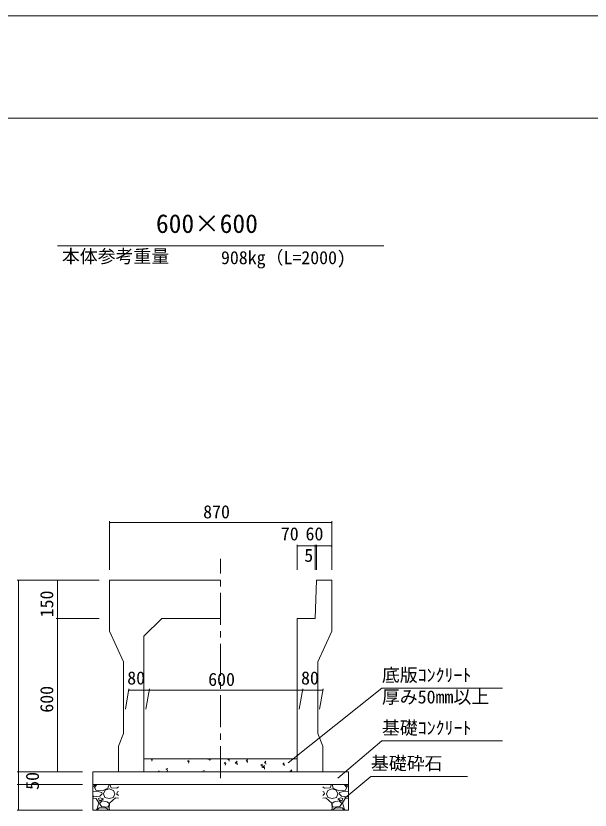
# Model space of a CAD drawing. Units: millimetres on the paper, scale 1:20. Extents: x 0 to 841, y 0 to 594.
# Drawn here: x 190.2 to 302.5, y 438.7 to 594 of the extents above; entities that cross this region are included whole.
import ezdxf
from ezdxf.enums import TextEntityAlignment as Align

# ---------------------------------------------------------------- set-up
doc = ezdxf.new("R2010")
doc.units = ezdxf.units.MM
doc.linetypes.add('USER1', pattern=[10, 6.25, -1.25, 1.25, -1.25])
for name, color, linetype, lineweight in [('D-STR-DIM（寸法）', 7, 'Continuous', 18), ('D-STR-HTXT（旗揚げ）', 4, 'Continuous', 18), ('D-STR-STRn（構造物）', 5, 'Continuous', 18), ('D-STR（構造物外形線）', 1, 'Continuous', 18), ('D-TTL(外枠）', 2, 'Continuous', 18), ('DEFPOINTS_2', 8, 'Continuous', 18)]:
    doc.layers.add(name, color=color, linetype=linetype, lineweight=lineweight)
doc.layers.add('D-STR-TXT（文字）', color=7, linetype='Continuous')
doc.styles.add('ＭＳ ゴシック', font='')
doc.styles.get('ＭＳ ゴシック').set_extended_font_data('MS Gothic')

msp = doc.modelspace()

# ---------------------------------------------------------------- linework, layer by layer
at = {"layer": 'D-STR-DIM（寸法）'}
for p, q in [((208.467, 485.674), (208.467, 495.162)), ((208.467, 494.912), (208.617, 494.937)), ((208.467, 494.912), (208.487, 494.912)), ((208.617, 494.887), (208.467, 494.912)), ((208.487, 494.912), (251.947, 494.912)), ((251.817, 494.937), (251.967, 494.912)), ((251.967, 494.912), (251.817, 494.887)), ((251.967, 494.912), (251.947, 494.912)), ((251.967, 485.674), (251.967, 495.162)), ((245.217, 485.637), (245.217, 490.58)), ((245.217, 490.33), (245.367, 490.355)), ((245.217, 490.33), (245.237, 490.33)), ((245.367, 490.305), (245.217, 490.33)), ((245.237, 490.33), (248.697, 490.33)), ((248.567, 490.355), (248.717, 490.33)), ((248.717, 490.33), (248.567, 490.305)), ((248.717, 490.33), (248.697, 490.33)), ((248.717, 485.637), (248.717, 490.58)), ((248.717, 485.637), (248.717, 490.58)), ((248.717, 490.33), (248.867, 490.355)), ((248.717, 490.33), (248.737, 490.33)), ((248.867, 490.305), (248.717, 490.33)), ((248.946, 490.33), (248.737, 490.33)), ((248.816, 490.355), (248.966, 490.33)), ((248.966, 490.33), (248.816, 490.305)), ((248.966, 490.33), (248.946, 490.33)), ((248.966, 485.639), (248.966, 490.58)), ((248.966, 485.639), (248.966, 490.58)), ((248.966, 490.33), (249.116, 490.355)), ((248.966, 490.33), (248.986, 490.33)), ((249.116, 490.305), (248.966, 490.33)), ((248.986, 490.33), (251.947, 490.33)), ((251.817, 490.355), (251.967, 490.33)), ((251.967, 490.33), (251.817, 490.305)), ((251.967, 490.33), (251.947, 490.33)), ((251.967, 485.674), (251.967, 490.58)), ((206.467, 483.674), (190.421, 483.674)), ((190.646, 483.524), (190.671, 483.674)), ((190.671, 483.674), (190.671, 483.654)), ((190.671, 483.674), (190.696, 483.524)), ((190.671, 483.654), (190.671, 446.194)), ((206.467, 483.674), (198.042, 483.674)), ((198.267, 483.524), (198.292, 483.674)), ((198.292, 483.674), (198.292, 483.654)), ((198.292, 483.674), (198.317, 483.524)), ((198.292, 483.654), (198.292, 476.194)), ((206.467, 476.174), (198.042, 476.174)), ((206.467, 476.174), (198.042, 476.174)), ((198.292, 476.174), (198.267, 476.324)), ((198.267, 476.024), (198.292, 476.174)), ((198.317, 476.324), (198.292, 476.174)), ((198.292, 476.174), (198.292, 476.194)), ((198.292, 476.174), (198.292, 476.154)), ((198.292, 476.174), (198.317, 476.024)), ((198.292, 476.154), (198.292, 446.194)), ((211.57, 458.426), (212.269, 462.394)), ((212.225, 462.144), (212.375, 462.169)), ((212.225, 462.144), (212.245, 462.144)), ((212.375, 462.119), (212.225, 462.144)), ((212.245, 462.144), (216.205, 462.144)), ((215.57, 458.426), (216.269, 462.394)), ((215.57, 458.426), (216.269, 462.394)), ((216.075, 462.169), (216.225, 462.144)), ((216.225, 462.144), (216.075, 462.119)), ((216.225, 462.144), (216.205, 462.144)), ((216.225, 462.144), (216.375, 462.169)), ((216.225, 462.144), (216.245, 462.144)), ((216.375, 462.119), (216.225, 462.144)), ((246.205, 462.144), (216.245, 462.144)), ((245.57, 458.426), (246.269, 462.394)), ((245.57, 458.426), (246.269, 462.394)), ((246.075, 462.169), (246.225, 462.144)), ((246.225, 462.144), (246.075, 462.119)), ((246.225, 462.144), (246.205, 462.144)), ((246.225, 462.144), (246.375, 462.169)), ((246.225, 462.144), (246.245, 462.144)), ((246.375, 462.119), (246.225, 462.144)), ((250.205, 462.144), (246.245, 462.144)), ((249.57, 458.426), (250.269, 462.394)), ((250.075, 462.169), (250.225, 462.144)), ((250.225, 462.144), (250.075, 462.119)), ((250.225, 462.144), (250.205, 462.144)), ((203.217, 446.174), (190.421, 446.174)), ((203.217, 446.174), (190.421, 446.174)), ((190.671, 446.174), (190.646, 446.324)), ((190.646, 446.024), (190.671, 446.174)), ((190.696, 446.324), (190.671, 446.174)), ((190.671, 446.174), (190.671, 446.194)), ((190.671, 446.174), (190.671, 446.154)), ((190.671, 446.174), (190.696, 446.024)), ((190.671, 446.154), (190.671, 443.694)), ((203.217, 446.174), (198.042, 446.174)), ((198.292, 446.174), (198.267, 446.324)), ((198.317, 446.324), (198.292, 446.174)), ((198.292, 446.174), (198.292, 446.194)), ((203.217, 443.674), (190.421, 443.674)), ((203.217, 443.674), (190.421, 443.674)), ((190.671, 443.674), (190.646, 443.824)), ((190.646, 443.524), (190.671, 443.674)), ((190.696, 443.824), (190.671, 443.674)), ((190.671, 443.674), (190.671, 443.694)), ((190.671, 443.674), (190.671, 443.654)), ((190.671, 443.674), (190.696, 443.524)), ((190.671, 443.654), (190.671, 438.694)), ((203.217, 438.674), (190.421, 438.674)), ((190.671, 438.674), (190.646, 438.824)), ((190.696, 438.824), (190.671, 438.674)), ((190.671, 438.674), (190.671, 438.694))]:
    msp.add_line(p, q, dxfattribs=at)
at = {"layer": 'D-STR-HTXT（旗揚げ）'}
for p, q in [((198.325, 549), (262.109, 549)), ((243.411, 447.939), (261.761, 462.534)), ((285.359, 462.534), (261.761, 462.534)), ((253.123, 444.943), (261.769, 452.207)), ((285.367, 452.207), (261.769, 452.207)), ((254.534, 441.014), (259.618, 445.276)), ((278.482, 445.276), (259.618, 445.276))]:
    msp.add_line(p, q, dxfattribs=at)
at = {"layer": 'D-STR-STRn（構造物）', "color": 7, "linetype": 'USER1'}
msp.add_line((230.217, 444.924), (230.217, 487.828), dxfattribs=at)
at = {"layer": 'D-STR-STRn（構造物）', "color": 7}
for p, q in [((215.217, 448.674), (245.217, 448.674)), ((216.589, 448.674), (216.784, 448.542)), ((216.743, 448.265), (216.845, 448.568)), ((223.72, 448.31), (224.07, 448.444)), ((223.721, 448.31), (223.969, 448.142)), ((223.929, 447.865), (224.03, 448.167)), ((227.712, 448.659), (227.726, 448.674)), ((227.712, 448.659), (228.157, 448.59)), ((228.113, 448.368), (228.078, 448.674)), ((228.29, 448.582), (228.273, 448.674)), ((230.906, 447.909), (231.256, 448.043)), ((230.906, 447.909), (231.155, 447.741)), ((231.114, 447.464), (231.216, 447.767)), ((231.617, 448.573), (231.702, 448.674)), ((231.617, 448.573), (231.916, 448.547)), ((231.876, 448.269), (231.818, 448.582)), ((233.048, 447.831), (233.438, 448.237)), ((233.048, 447.831), (233.493, 447.762)), ((233.45, 447.54), (233.394, 448.015)), ((235.203, 448.259), (235.444, 448.546)), ((235.203, 448.259), (235.502, 448.233)), ((235.462, 447.955), (235.405, 448.268)), ((238.092, 447.509), (238.442, 447.643)), ((238.092, 447.509), (238.341, 447.341)), ((238.3, 447.064), (238.401, 447.366)), ((238.384, 447.004), (238.774, 447.409)), ((238.79, 447.945), (239.031, 448.232)), ((238.79, 447.945), (239.088, 447.919)), ((239.049, 447.641), (238.991, 447.955)), ((242.376, 447.631), (242.617, 447.919)), ((242.376, 447.632), (242.675, 447.605)), ((242.635, 447.327), (242.577, 447.641)), ((218.055, 446.174), (218.207, 446.354)), ((219.519, 446.697), (219.869, 446.831)), ((219.519, 446.697), (219.768, 446.529)), ((219.728, 446.252), (219.829, 446.554)), ((226.705, 446.296), (227.055, 446.431)), ((226.705, 446.296), (226.887, 446.174)), ((238.384, 447.004), (238.829, 446.935)), ((238.786, 446.712), (238.731, 447.187)), ((243.721, 446.176), (244.11, 446.582)), ((243.721, 446.176), (243.736, 446.174)), ((244.088, 446.174), (244.067, 446.36))]:
    msp.add_line(p, q, dxfattribs=at)
at = {"layer": 'D-STR-STRn（構造物）'}
for p, q in [((205.217, 446.174), (255.217, 446.174)), ((205.217, 446.174), (205.217, 438.674)), ((255.217, 446.174), (255.217, 438.674)), ((205.217, 443.674), (255.217, 443.674)), ((205.217, 443.239), (205.78, 443.674)), ((205.526, 443.122), (206.023, 443.674)), ((205.886, 442.519), (205.536, 443.119)), ((208.178, 442.968), (207.128, 442.418)), ((207.626, 442.571), (208.426, 442.821)), ((208.378, 443.671), (208.178, 442.971)), ((208.424, 442.821), (209.224, 442.521)), ((208.548, 443.674), (208.818, 443.033)), ((208.823, 443.019), (209.873, 442.969)), ((209.876, 442.975), (210.217, 443.239)), ((250.558, 442.975), (250.217, 443.239)), ((251.612, 443.019), (250.562, 442.969)), ((252.01, 442.821), (251.21, 442.521)), ((251.887, 443.674), (251.617, 443.033)), ((252.808, 442.571), (252.008, 442.821)), ((252.057, 443.671), (252.257, 442.971)), ((252.256, 442.968), (253.306, 442.418)), ((254.909, 443.122), (254.412, 443.674)), ((254.549, 442.519), (254.899, 443.119)), ((255.217, 443.239), (254.654, 443.674)), ((205.98, 442.366), (205.217, 442.285)), ((205.424, 441.288), (205.217, 441.514)), ((206.572, 441.374), (205.422, 441.274)), ((207.123, 442.432), (205.873, 442.532)), ((206.974, 442.124), (205.974, 442.374)), ((207.026, 441.872), (206.576, 441.372)), ((207.026, 441.868), (206.976, 442.118)), ((207.272, 441.873), (207.572, 441.173)), ((207.325, 441.871), (207.625, 442.571)), ((207.572, 441.168), (208.422, 440.918)), ((208.429, 440.918), (209.279, 441.168)), ((209.227, 442.52), (209.527, 441.87)), ((209.274, 441.174), (209.524, 441.874)), ((210.217, 441.514), (209.874, 441.888)), ((209.875, 441.873), (210.025, 442.273)), ((210.217, 442.285), (210.03, 442.266)), ((250.217, 442.285), (250.404, 442.266)), ((250.217, 441.514), (250.56, 441.888)), ((250.56, 441.873), (250.41, 442.273)), ((251.208, 442.52), (250.908, 441.87)), ((251.16, 441.174), (250.91, 441.874)), ((252.006, 440.918), (251.156, 441.168)), ((252.862, 441.168), (252.012, 440.918)), ((253.11, 441.871), (252.81, 442.571)), ((253.163, 441.873), (252.863, 441.173)), ((253.312, 442.432), (254.562, 442.532)), ((253.408, 441.868), (253.458, 442.118)), ((253.409, 441.872), (253.859, 441.372)), ((253.46, 442.124), (254.46, 442.374)), ((253.862, 441.374), (255.012, 441.274)), ((254.454, 442.366), (255.217, 442.285)), ((255.01, 441.288), (255.217, 441.514)), ((205.827, 440.966), (205.217, 441.017)), ((206.387, 440.074), (205.837, 440.974)), ((205.976, 438.82), (206.376, 440.07)), ((206.324, 440.922), (206.524, 440.422)), ((206.675, 441.07), (206.325, 440.92)), ((206.524, 440.423), (207.274, 440.873)), ((206.524, 439.973), (206.924, 439.373)), ((207.026, 440.471), (206.526, 439.971)), ((207.278, 440.872), (206.678, 441.072)), ((208.032, 440.324), (207.032, 440.474)), ((208.436, 439.961), (208.036, 440.311)), ((208.177, 439.222), (208.427, 439.672)), ((208.474, 440.024), (208.424, 438.974)), ((208.426, 439.672), (208.426, 439.972)), ((209.627, 441.071), (208.477, 440.021)), ((210.217, 441.017), (209.627, 441.066)), ((250.217, 441.017), (250.807, 441.066)), ((250.807, 441.071), (251.957, 440.021)), ((251.961, 440.024), (252.011, 438.974)), ((251.998, 439.961), (252.398, 440.311)), ((252.257, 439.222), (252.007, 439.672)), ((252.008, 439.672), (252.008, 439.972)), ((252.403, 440.324), (253.403, 440.474)), ((253.157, 440.872), (253.757, 441.072)), ((253.91, 440.423), (253.16, 440.873)), ((253.409, 440.471), (253.909, 439.971)), ((253.91, 439.973), (253.51, 439.373)), ((253.759, 441.07), (254.109, 440.92)), ((254.11, 440.922), (253.91, 440.422)), ((254.048, 440.074), (254.598, 440.974)), ((254.458, 438.82), (254.058, 440.07)), ((254.607, 440.966), (255.217, 441.017)), ((205.217, 438.674), (238.717, 438.674)), ((205.217, 438.674), (255.217, 438.674)), ((205.78, 438.674), (205.976, 438.825)), ((206.023, 438.674), (206.426, 439.122)), ((206.426, 439.122), (207.726, 439.122)), ((206.927, 439.369), (208.177, 439.219)), ((207.724, 439.133), (208.374, 438.683)), ((208.418, 438.983), (208.548, 438.674)), ((252.017, 438.983), (251.887, 438.674)), ((252.71, 439.133), (252.06, 438.683)), ((253.507, 439.369), (252.257, 439.219)), ((254.008, 439.122), (252.708, 439.122)), ((254.412, 438.674), (254.009, 439.122)), ((254.654, 438.674), (254.458, 438.825))]:
    msp.add_line(p, q, dxfattribs=at)
at = {"layer": 'D-STR（構造物外形線）'}
for p, q in [((208.467, 483.674), (230.217, 483.674)), ((208.467, 483.674), (208.467, 473.674)), ((248.967, 483.674), (248.717, 476.174)), ((248.967, 483.674), (251.967, 483.674)), ((251.967, 483.674), (251.967, 473.674)), ((218.717, 476.174), (215.217, 472.674)), ((218.717, 476.174), (230.217, 476.174)), ((245.217, 476.174), (245.217, 446.174)), ((245.217, 476.174), (248.717, 476.174)), ((208.467, 473.674), (211.217, 467.674)), ((215.217, 472.674), (215.217, 446.174)), ((251.967, 473.674), (249.217, 467.674)), ((211.217, 453.674), (211.217, 467.674)), ((249.217, 453.674), (249.217, 467.674)), ((210.217, 451.174), (211.217, 453.674)), ((250.217, 451.174), (249.217, 453.674)), ((210.217, 446.174), (210.217, 451.174)), ((250.217, 446.174), (250.217, 451.174)), ((215.217, 446.174), (210.217, 446.174)), ((245.217, 446.174), (250.217, 446.174))]:
    msp.add_line(p, q, dxfattribs=at)
at = {"layer": 'D-TTL(外枠）'}
msp.add_line((25, 574), (820, 574), dxfattribs=at)
at = {"layer": 'DEFPOINTS_2'}
msp.add_line((0, 594), (841, 594), dxfattribs=at)

# ---------------------------------------------------------------- texts
at = {"layer": 'D-STR-DIM（寸法）', "style": 'ＭＳ ゴシック'}
for s, p in [('870', (226.797, 494.962)), ('70', (241.991, 490.655)), ('60', (246.822, 490.655)), ('5', (246.575, 486.459)), ('80', (211.942, 462.469)), ('600', (227.779, 462.194)), ('80', (245.942, 462.469))]:
    msp.add_text(s, height=2.566, dxfattribs=at).set_placement(p, align=Align.BOTTOM_LEFT)
for s, p in [('150', (198.242, 476.379)), ('600', (198.242, 457.727)), ('50', (195.439, 442.641))]:
    msp.add_text(s, height=2.566, rotation=90, dxfattribs=at).set_placement(p, align=Align.BOTTOM_LEFT)
at = {"layer": 'D-STR-TXT（文字）', "style": 'ＭＳ ゴシック'}
for s, height, p in [('600×600', 3.666, (217.557, 550.449)), ('本体参考重量', 2.566, (199.156, 544.933)), ('908kg（L=2000)', 2.566, (230.276, 544.67)), ('底版ｺﾝｸﾘｰﾄ', 2.566, (261.761, 463.034)), ('厚み50mm以上', 2.566, (261.761, 458.762)), ('基礎ｺﾝｸﾘｰﾄ', 2.566, (261.769, 452.707)), ('基礎砕石', 2.566, (259.618, 445.776))]:
    msp.add_text(s, height=height, dxfattribs=at).set_placement(p, align=Align.BOTTOM_LEFT)

doc.saveas('drawing.dxf')
